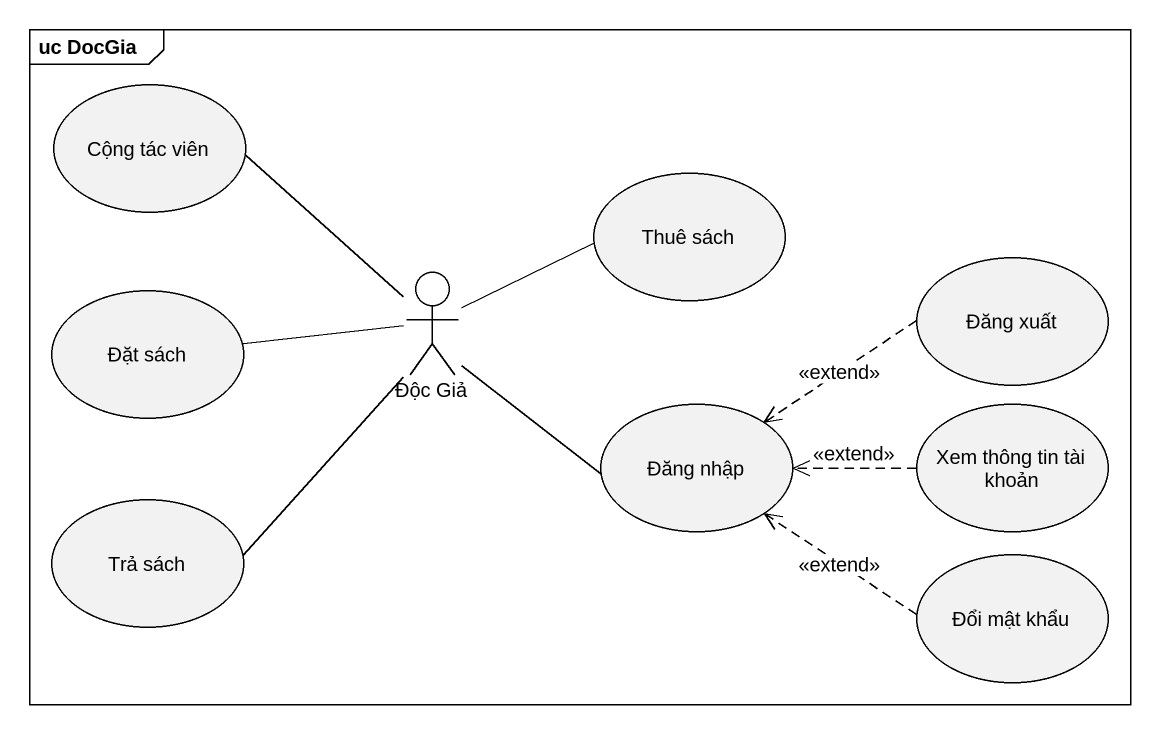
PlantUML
@startuml
mainframe uc DocGia
usecase "Cộng tác viên" as Cộng_tác_viên
usecase "Thuê sách" as Thuê_sách
usecase "Đặt sách" as Đặt_sách
actor "Độc Giả" as Độc_Giả
usecase "Đăng xuất" as Đăng_xuất
usecase "Đăng nhập" as Đăng_nhập
usecase "Xem thông tin tài khoản" as Xem_thông_tin_tài_khoản
usecase "Trả sách" as Trả_sách
usecase "Đổi mật khẩu" as Đổi_mật_khẩu
Cộng_tác_viên -- Độc_Giả
Đặt_sách -right- Độc_Giả
Độc_Giả -right- Thuê_sách
Độc_Giả -right- Đăng_nhập
Đăng_xuất .left.> Đăng_nhập : <<extend>>
Xem_thông_tin_tài_khoản .left.> Đăng_nhập : <<extend>>
Trả_sách -up- Độc_Giả
Đổi_mật_khẩu .left.> Đăng_nhập : <<extend>>
@enduml
